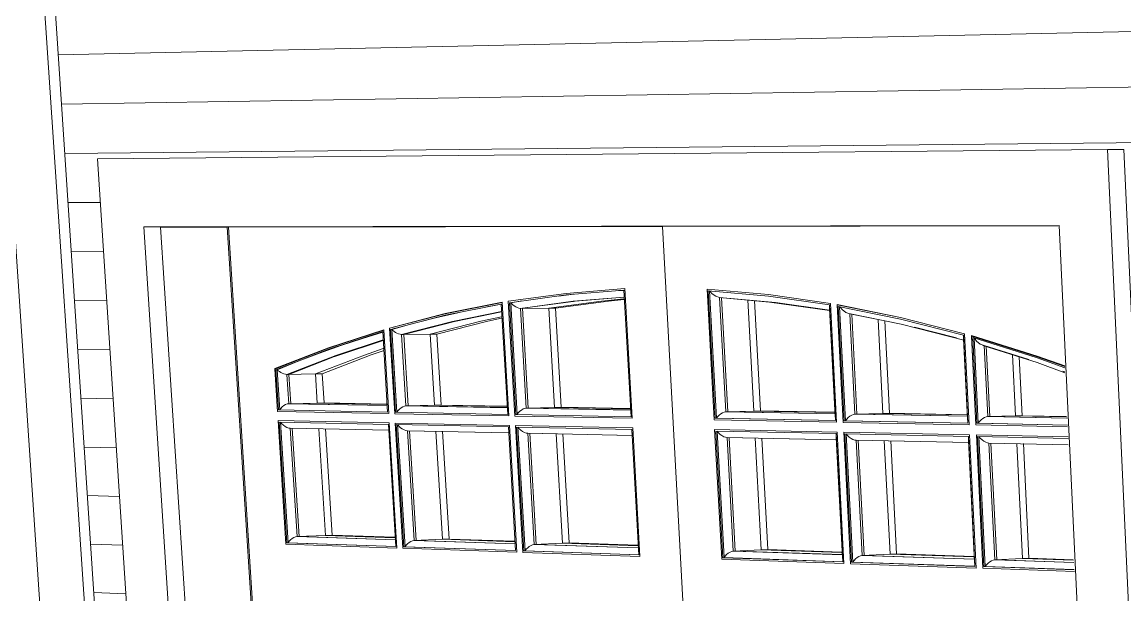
# Model space of a CAD drawing. Header units: inches. Extents: x 205 to 211, y -138 to -29.
# Drawn here: x 204.911 to 205.1005, y -29.3265 to -29.2281 of the extents above; entities that cross this region are included whole.
import ezdxf

# ---------------------------------------------------------------- set-up
doc = ezdxf.new("R2010")
doc.units = ezdxf.units.IN
doc.header["$MEASUREMENT"] = 0
for name, color, linetype, lineweight in [('A-DOOR', 31, 'Continuous', 13), ('A-DOOR-GLAZ', 31, 'Continuous', 9), ('A-WALL', 113, 'Continuous', 13), ('A-WALL-PATT', 111, 'Continuous', 13)]:
    doc.layers.add(name, color=color, linetype=linetype, lineweight=lineweight)

# ---------------------------------------------------------------- blocks, each defined once
blk = doc.blocks.new('FP_31-Looking North')
at = {"layer": 'A-WALL-PATT', "lineweight": 9}
for p, q in [((204.91724, -29.23377), (205.11814, -29.22944)), ((204.9178, -29.24225), (205.11856, -29.23907)), ((204.91836, -29.25071), (205.11898, -29.24868)), ((204.91892, -29.25915), (204.92441, -29.25912)), ((204.91948, -29.26757), (204.92497, -29.26758)), ((204.92004, -29.27598), (204.92553, -29.27602)), ((204.9206, -29.28438), (204.92608, -29.28445)), ((204.92116, -29.29276), (204.92664, -29.29286)), ((204.92172, -29.30112), (204.92719, -29.30125)), ((204.92227, -29.30947), (204.92774, -29.30963)), ((204.92283, -29.3178), (204.92829, -29.31799)), ((204.92338, -29.32611), (204.92884, -29.32633))]:
    blk.add_line(p, q, dxfattribs=at)

msp = doc.modelspace()

# ---------------------------------------------------------------- linework, layer by layer
at = {"layer": 'A-DOOR'}
for p, q in [((205.09752, -29.25001), (204.92397, -29.25165)), ((205.10342, -29.37774), (205.09752, -29.25001)), ((205.10032, -29.25005), (205.09752, -29.25001)), ((205.10617, -29.37761), (205.10032, -29.25005)), ((204.92397, -29.25165), (204.93152, -29.36617)), ((204.93195, -29.26333), (205.08922, -29.26309)), ((204.93868, -29.36665), (204.93195, -29.26333)), ((204.93484, -29.26334), (204.93195, -29.26333)), ((205.08918, -29.2631), (204.93484, -29.26334)), ((204.94153, -29.36657), (204.93484, -29.26334)), ((205.08922, -29.26309), (205.09464, -29.37778))]:
    msp.add_line(p, q, dxfattribs=at)
at = {"layer": 'A-DOOR', "lineweight": 9}
for p, q in [((205.02104, -29.26325), (204.94651, -29.26336)), ((204.94651, -29.26336), (204.95715, -29.4311)), ((205.08902, -29.26314), (205.02104, -29.26325)), ((205.0307, -29.43905), (205.02104, -29.26325)), ((205.02104, -29.26325), (205.0307, -29.43905)), ((205.00319, -29.27519), (205.00582, -29.2749)), ((205.01352, -29.27427), (205.01444, -29.27422)), ((205.01444, -29.27421), (205.01565, -29.29591)), ((205.01461, -29.27392), (205.01585, -29.29619)), ((205.01585, -29.29619), (205.01461, -29.27392)), ((205.02993, -29.29646), (205.02872, -29.27399)), ((205.02872, -29.27399), (205.02993, -29.29646)), ((205.0301, -29.29619), (205.02891, -29.27428)), ((205.03033, -29.29618), (205.02915, -29.2743)), ((204.99086, -29.27706), (204.99336, -29.27661)), ((204.99337, -29.27657), (204.99447, -29.29551)), ((204.99466, -29.29578), (204.99352, -29.27627)), ((204.99352, -29.2763), (204.99466, -29.29578)), ((204.9957, -29.2958), (204.99456, -29.27609)), ((204.9957, -29.2958), (204.99456, -29.27609)), ((204.99498, -29.27634), (204.99475, -29.27634)), ((204.99475, -29.27634), (204.99586, -29.29553)), ((204.99498, -29.27634), (204.99687, -29.27604)), ((204.9961, -29.29553), (204.99498, -29.27634)), ((205.03087, -29.27543), (205.03192, -29.29507)), ((205.03192, -29.29507), (205.03087, -29.27543)), ((205.03676, -29.29495), (205.03574, -29.27587)), ((205.03574, -29.27587), (205.03676, -29.29495)), ((205.03689, -29.27597), (205.0379, -29.29492)), ((205.05077, -29.29659), (205.04975, -29.27672)), ((205.04992, -29.27647), (205.05098, -29.29687)), ((205.04992, -29.27647), (205.05098, -29.29687)), ((205.05105, -29.27666), (205.0521, -29.29689)), ((205.0521, -29.29689), (205.05106, -29.27669)), ((204.99667, -29.27731), (205.00155, -29.27726)), ((204.99766, -29.29444), (204.99667, -29.27731)), ((204.99766, -29.29444), (204.99667, -29.27731)), ((205.00155, -29.27726), (205.0027, -29.27725)), ((205.00253, -29.29432), (205.00155, -29.27726)), ((205.00155, -29.27726), (205.00253, -29.29432)), ((205.0027, -29.27725), (205.00368, -29.2943)), ((205.05071, -29.29587), (205.04975, -29.27734)), ((205.05227, -29.29662), (205.05126, -29.27698)), ((205.0525, -29.29661), (205.05149, -29.27702)), ((205.06068, -29.27971), (205.05323, -29.27823)), ((205.05323, -29.27823), (205.05411, -29.29548)), ((205.05323, -29.27823), (205.06068, -29.27971)), ((205.05411, -29.29548), (205.05323, -29.27823)), ((204.97458, -29.28092), (204.97797, -29.27998)), ((205.05892, -29.29536), (205.0581, -29.27922)), ((205.0581, -29.27922), (205.05892, -29.29536)), ((205.05925, -29.27945), (205.06006, -29.29533)), ((205.07155, -29.28236), (205.06435, -29.28054)), ((205.06435, -29.28054), (205.07155, -29.28236)), ((204.97301, -29.28131), (204.97384, -29.29511)), ((204.97403, -29.29538), (204.97316, -29.28099)), ((204.97316, -29.28106), (204.97403, -29.29538)), ((204.97505, -29.2954), (204.97416, -29.2807)), ((204.97505, -29.2954), (204.97416, -29.28072)), ((204.97458, -29.28092), (204.97434, -29.28092)), ((204.97434, -29.28092), (204.9752, -29.29514)), ((204.97544, -29.29513), (204.97458, -29.28092)), ((204.97625, -29.2818), (204.98114, -29.28174)), ((204.97699, -29.29406), (204.97625, -29.2818)), ((204.97699, -29.29406), (204.97625, -29.2818)), ((204.98114, -29.28174), (204.9823, -29.28172)), ((204.98187, -29.29395), (204.98114, -29.28174)), ((204.98114, -29.28174), (204.98187, -29.29395)), ((204.9823, -29.28172), (204.98302, -29.29392)), ((205.07353, -29.29702), (205.07279, -29.2819)), ((205.07297, -29.28166), (205.07374, -29.29731)), ((205.07297, -29.28169), (205.07374, -29.29731)), ((205.07414, -29.28199), (205.07489, -29.29733)), ((205.07489, -29.29733), (205.07414, -29.28208)), ((205.07507, -29.29705), (205.07435, -29.28234)), ((205.07458, -29.28241), (205.0753, -29.29705)), ((205.07345, -29.29628), (205.07277, -29.28249)), ((205.08399, -29.28609), (205.07634, -29.28371)), ((205.07634, -29.28371), (205.07693, -29.2959)), ((205.07693, -29.2959), (205.07634, -29.28371)), ((205.07634, -29.28371), (205.08399, -29.28609)), ((205.08171, -29.29577), (205.0812, -29.28525)), ((205.0812, -29.28525), (205.08171, -29.29577)), ((205.08235, -29.28562), (205.08284, -29.29574)), ((204.95493, -29.29501), (204.95447, -29.28765)), ((204.95493, -29.29501), (204.95448, -29.28773)), ((204.95488, -29.28785), (204.95465, -29.28785)), ((204.95465, -29.28785), (204.95508, -29.29475)), ((204.95488, -29.28785), (204.95532, -29.29475)), ((205.0902, -29.28823), (205.08984, -29.2881)), ((205.08984, -29.2881), (205.0902, -29.28823)), ((204.95654, -29.28865), (204.96144, -29.28856)), ((204.95685, -29.29369), (204.95654, -29.28865)), ((204.95685, -29.29369), (204.95654, -29.28865)), ((204.96144, -29.28856), (204.9626, -29.28854)), ((204.96175, -29.29358), (204.96144, -29.28856)), ((204.96144, -29.28856), (204.96175, -29.29358)), ((204.9626, -29.28854), (204.96291, -29.29355)), ((204.95685, -29.29369), (204.96175, -29.29358)), ((204.95685, -29.29369), (204.97376, -29.294)), ((204.97376, -29.294), (204.95685, -29.29369)), ((204.96175, -29.29358), (204.96291, -29.29355)), ((204.97366, -29.2938), (204.96175, -29.29358)), ((204.96175, -29.29358), (204.97366, -29.2938)), ((204.96291, -29.29355), (204.97364, -29.29375)), ((204.97403, -29.29538), (204.95493, -29.29501)), ((204.95493, -29.29501), (204.97403, -29.29538)), ((204.97384, -29.29511), (204.95508, -29.29475)), ((204.95508, -29.29475), (204.95532, -29.29475)), ((204.99466, -29.29578), (204.97505, -29.2954)), ((204.97505, -29.2954), (204.99466, -29.29578)), ((204.9752, -29.29514), (204.97544, -29.29513)), ((204.99447, -29.29551), (204.9752, -29.29514)), ((204.97699, -29.29406), (204.98187, -29.29395)), ((204.97699, -29.29406), (204.99438, -29.29438)), ((204.99438, -29.29438), (204.97699, -29.29406)), ((204.98187, -29.29395), (204.98302, -29.29392)), ((204.99429, -29.29417), (204.98187, -29.29395)), ((204.98187, -29.29395), (204.99429, -29.29417)), ((204.98302, -29.29392), (204.99427, -29.29413)), ((205.01565, -29.29591), (204.99586, -29.29553)), ((204.99586, -29.29553), (204.9961, -29.29553)), ((204.99766, -29.29444), (205.00253, -29.29432)), ((204.99766, -29.29444), (205.01557, -29.29477)), ((205.01557, -29.29477), (204.99766, -29.29444)), ((205.00253, -29.29432), (205.00368, -29.2943)), ((205.01548, -29.29456), (205.00253, -29.29432)), ((205.00253, -29.29432), (205.01548, -29.29456)), ((205.00368, -29.2943), (205.01546, -29.29451)), ((205.0156, -29.29523), (205.01561, -29.29528)), ((205.03192, -29.29507), (205.03676, -29.29495)), ((205.03192, -29.29507), (205.05068, -29.29542)), ((205.05068, -29.29542), (205.03192, -29.29507)), ((205.03676, -29.29495), (205.0379, -29.29492)), ((205.0506, -29.2952), (205.03676, -29.29495)), ((205.03676, -29.29495), (205.0506, -29.2952)), ((205.0379, -29.29492), (205.05058, -29.29515)), ((205.05411, -29.29548), (205.05892, -29.29536)), ((205.05411, -29.29548), (205.07342, -29.29584)), ((205.07342, -29.29584), (205.05411, -29.29548)), ((205.05892, -29.29536), (205.06006, -29.29533)), ((205.07334, -29.29562), (205.05892, -29.29536)), ((205.05892, -29.29536), (205.07334, -29.29562)), ((205.06006, -29.29533), (205.07332, -29.29557)), ((204.95503, -29.29659), (204.97413, -29.29698)), ((204.95636, -29.31783), (204.95503, -29.29659)), ((204.95636, -29.31783), (204.95503, -29.29659)), ((204.95503, -29.29659), (204.97413, -29.29698)), ((204.95521, -29.29686), (204.95651, -29.31757)), ((204.97397, -29.29724), (204.95521, -29.29686)), ((204.95545, -29.29686), (204.95675, -29.31756)), ((204.97524, -29.31821), (204.97397, -29.29724)), ((204.97413, -29.29698), (204.97543, -29.31848)), ((204.97413, -29.29698), (204.97543, -29.31848)), ((204.97644, -29.31851), (204.97514, -29.297)), ((204.97514, -29.297), (204.99475, -29.2974)), ((204.97644, -29.31851), (204.97514, -29.297)), ((204.97514, -29.297), (204.99475, -29.2974)), ((204.97533, -29.29727), (204.9766, -29.31826)), ((204.99459, -29.29766), (204.97533, -29.29727)), ((204.97556, -29.29727), (204.97683, -29.31825)), ((204.99475, -29.2974), (204.99602, -29.31919)), ((204.99475, -29.2974), (204.99602, -29.31919)), ((205.01585, -29.29619), (204.9957, -29.2958)), ((204.9957, -29.2958), (205.01585, -29.29619)), ((204.99706, -29.31922), (204.9958, -29.29742)), ((204.9958, -29.29742), (205.01594, -29.29783)), ((204.99706, -29.31922), (204.9958, -29.29742)), ((204.9958, -29.29742), (205.01594, -29.29783)), ((205.05098, -29.29687), (205.02993, -29.29646)), ((205.02993, -29.29646), (205.05098, -29.29687)), ((205.0301, -29.29619), (205.03033, -29.29618)), ((205.05077, -29.29659), (205.0301, -29.29619)), ((205.05077, -29.29658), (205.03033, -29.29618)), ((205.05071, -29.29577), (205.05073, -29.29601)), ((205.07374, -29.29731), (205.0521, -29.29689)), ((205.0521, -29.29689), (205.07374, -29.29731)), ((205.05227, -29.29662), (205.0525, -29.29661)), ((205.07353, -29.29702), (205.05227, -29.29662)), ((205.07353, -29.29701), (205.0525, -29.29661)), ((205.09065, -29.29764), (205.07489, -29.29733)), ((205.07489, -29.29733), (205.09065, -29.29764)), ((205.09063, -29.29735), (205.07507, -29.29705)), ((205.07507, -29.29705), (205.0753, -29.29705)), ((205.0753, -29.29705), (205.09063, -29.29734)), ((205.08171, -29.29577), (205.07693, -29.2959)), ((205.07693, -29.2959), (205.09056, -29.29615)), ((205.09056, -29.29615), (205.07693, -29.2959)), ((205.08284, -29.29574), (205.08171, -29.29577)), ((205.09048, -29.29593), (205.08171, -29.29577)), ((205.08171, -29.29577), (205.09048, -29.29593)), ((205.08284, -29.29574), (205.09046, -29.29588)), ((204.97403, -29.29825), (204.95708, -29.29789)), ((204.95827, -29.3165), (204.95711, -29.29789)), ((204.97402, -29.29825), (204.95711, -29.29789)), ((204.95827, -29.3165), (204.95711, -29.29789)), ((204.95711, -29.29789), (204.97402, -29.29825)), ((204.96315, -29.3163), (204.96202, -29.29798)), ((204.96202, -29.29798), (204.96315, -29.3163)), ((204.96318, -29.298), (204.96431, -29.31625)), ((204.99465, -29.29869), (204.97721, -29.29832)), ((204.97838, -29.31717), (204.97724, -29.29832)), ((204.99464, -29.29869), (204.97724, -29.29832)), ((204.97838, -29.31717), (204.97724, -29.29832)), ((204.97724, -29.29832), (204.99464, -29.29869)), ((204.98324, -29.31697), (204.98213, -29.2984)), ((204.98213, -29.2984), (204.98324, -29.31697)), ((204.98329, -29.29842), (204.98439, -29.31692)), ((204.99583, -29.31891), (204.99459, -29.29766)), ((204.99599, -29.29769), (204.99722, -29.31896)), ((205.01577, -29.2981), (204.99599, -29.29769)), ((204.99622, -29.2977), (204.99745, -29.31895)), ((205.01583, -29.29914), (204.99788, -29.29876)), ((204.99902, -29.31786), (204.99791, -29.29876)), ((205.01582, -29.29914), (204.99791, -29.29876)), ((204.99902, -29.31786), (204.99791, -29.29876)), ((204.99791, -29.29876), (205.01582, -29.29914)), ((205.00386, -29.31765), (205.00278, -29.29884)), ((205.00278, -29.29884), (205.00386, -29.31765)), ((205.00394, -29.29886), (205.00501, -29.3176)), ((205.01698, -29.31964), (205.01577, -29.2981)), ((205.0158, -29.29869), (205.0158, -29.29874)), ((205.01594, -29.29783), (205.01717, -29.31991)), ((205.01594, -29.29783), (205.01717, -29.31991)), ((205.03002, -29.29812), (205.05106, -29.29855)), ((205.03123, -29.3204), (205.03002, -29.29812)), ((205.03123, -29.3204), (205.03002, -29.29812)), ((205.03002, -29.29812), (205.05106, -29.29855)), ((205.03022, -29.2984), (205.0314, -29.32013)), ((205.05089, -29.29882), (205.03022, -29.2984)), ((205.03045, -29.2984), (205.03163, -29.32012)), ((205.05092, -29.29988), (205.03213, -29.29948)), ((205.03322, -29.319), (205.03216, -29.29948)), ((205.05092, -29.29988), (205.03216, -29.29948)), ((205.03322, -29.319), (205.03216, -29.29948)), ((205.03216, -29.29948), (205.05092, -29.29988)), ((205.05203, -29.32083), (205.05089, -29.29882)), ((205.0509, -29.29936), (205.0509, -29.29959)), ((205.05196, -29.3201), (205.0509, -29.2995)), ((205.05106, -29.29855), (205.05223, -29.32112)), ((205.05106, -29.29855), (205.05223, -29.32112)), ((205.05335, -29.32116), (205.05219, -29.29857)), ((205.05219, -29.29857), (205.07382, -29.29901)), ((205.05335, -29.32116), (205.05219, -29.29857)), ((205.05219, -29.29857), (205.07382, -29.29901)), ((205.05239, -29.29885), (205.05352, -29.32088)), ((205.07364, -29.29929), (205.05239, -29.29885)), ((205.05262, -29.29885), (205.05375, -29.32087)), ((205.07474, -29.32161), (205.07364, -29.29929)), ((205.07382, -29.29901), (205.07495, -29.3219)), ((205.07382, -29.29901), (205.07495, -29.3219)), ((205.0761, -29.32194), (205.07498, -29.29903)), ((205.07498, -29.29903), (205.09073, -29.29935)), ((205.0761, -29.32194), (205.07498, -29.29903)), ((205.07498, -29.29903), (205.09073, -29.29935)), ((205.07518, -29.29932), (205.07628, -29.32166)), ((205.09074, -29.29964), (205.07518, -29.29932)), ((205.07541, -29.29932), (205.07651, -29.32165)), ((205.03803, -29.31879), (205.037, -29.29957)), ((205.037, -29.29957), (205.03803, -29.31879)), ((205.03815, -29.29958), (205.03917, -29.31873)), ((205.07366, -29.30036), (205.05431, -29.29995)), ((205.05536, -29.31974), (205.05434, -29.29995)), ((205.07364, -29.30036), (205.05434, -29.29995)), ((205.05536, -29.31974), (205.05434, -29.29995)), ((205.05434, -29.29995), (205.07364, -29.30036)), ((205.06015, -29.31952), (205.05916, -29.30003)), ((205.05916, -29.30003), (205.06015, -29.31952)), ((205.0603, -29.30005), (205.06128, -29.31947)), ((205.07466, -29.32085), (205.07363, -29.29999)), ((205.09078, -29.30073), (205.07712, -29.30044)), ((205.07813, -29.3205), (205.07715, -29.30044)), ((205.09078, -29.30073), (205.07715, -29.30044)), ((205.07813, -29.3205), (205.07715, -29.30044)), ((205.07715, -29.30044), (205.09078, -29.30073)), ((205.08289, -29.32027), (205.08194, -29.30052)), ((205.08194, -29.30052), (205.08289, -29.32027)), ((205.08307, -29.30054), (205.08402, -29.32022)), ((204.95827, -29.3165), (204.96315, -29.3163)), ((204.97515, -29.31706), (204.95827, -29.3165)), ((204.97515, -29.31706), (204.95827, -29.3165)), ((204.96315, -29.3163), (204.96431, -29.31625)), ((204.97505, -29.3167), (204.96315, -29.3163)), ((204.96315, -29.3163), (204.97505, -29.3167)), ((204.96431, -29.31625), (204.97503, -29.31661)), ((204.97543, -29.31848), (204.95636, -29.31783)), ((204.97543, -29.31848), (204.95636, -29.31783)), ((204.95675, -29.31756), (204.95651, -29.31757)), ((204.95651, -29.31757), (204.97524, -29.31821)), ((204.95675, -29.31756), (204.97524, -29.31819)), ((204.97683, -29.31825), (204.9766, -29.31826)), ((204.9766, -29.31826), (204.99583, -29.31891)), ((204.97683, -29.31825), (204.99582, -29.31889)), ((204.98324, -29.31697), (204.97838, -29.31717)), ((204.99574, -29.31775), (204.97838, -29.31717)), ((204.99574, -29.31775), (204.97838, -29.31717)), ((204.98439, -29.31692), (204.98324, -29.31697)), ((204.99564, -29.31738), (204.98324, -29.31697)), ((204.98324, -29.31697), (204.99564, -29.31738)), ((204.98439, -29.31692), (204.99562, -29.31729)), ((204.99902, -29.31786), (205.00386, -29.31765)), ((205.01689, -29.31846), (204.99902, -29.31786)), ((205.01689, -29.31846), (204.99902, -29.31786)), ((205.00386, -29.31765), (205.00501, -29.3176)), ((205.01679, -29.31808), (205.00386, -29.31765)), ((205.00386, -29.31765), (205.01679, -29.31808)), ((205.00501, -29.3176), (205.01677, -29.31799)), ((204.99602, -29.31919), (204.97644, -29.31851)), ((204.99602, -29.31919), (204.97644, -29.31851)), ((205.01717, -29.31991), (204.99706, -29.31922)), ((205.01717, -29.31991), (204.99706, -29.31922)), ((204.99745, -29.31895), (204.99722, -29.31896)), ((204.99722, -29.31896), (205.01698, -29.31964)), ((204.99745, -29.31895), (205.01697, -29.31962)), ((205.01693, -29.31895), (205.01693, -29.319)), ((205.0314, -29.32013), (205.03163, -29.32012)), ((205.0314, -29.32013), (205.05203, -29.32083)), ((205.03163, -29.32012), (205.05203, -29.32081)), ((205.03803, -29.31879), (205.03322, -29.319)), ((205.05194, -29.31963), (205.03322, -29.319)), ((205.05194, -29.31963), (205.03322, -29.319)), ((205.03917, -29.31873), (205.03803, -29.31879)), ((205.05184, -29.31924), (205.03803, -29.31879)), ((205.03803, -29.31879), (205.05184, -29.31924)), ((205.03917, -29.31873), (205.05181, -29.31915)), ((205.06015, -29.31952), (205.05536, -29.31974)), ((205.07463, -29.32039), (205.05536, -29.31974)), ((205.07463, -29.32039), (205.05536, -29.31974)), ((205.06128, -29.31947), (205.06015, -29.31952)), ((205.07454, -29.32), (205.06015, -29.31952)), ((205.06015, -29.31952), (205.07454, -29.32)), ((205.06128, -29.31947), (205.07452, -29.31991)), ((205.08289, -29.32027), (205.07813, -29.3205)), ((205.08402, -29.32022), (205.08289, -29.32027)), ((205.09165, -29.32057), (205.08289, -29.32027)), ((205.08289, -29.32027), (205.09165, -29.32057)), ((205.08402, -29.32022), (205.09163, -29.32047)), ((205.05223, -29.32112), (205.03123, -29.3204)), ((205.05223, -29.32112), (205.03123, -29.3204)), ((205.07495, -29.3219), (205.05335, -29.32116)), ((205.07495, -29.3219), (205.05335, -29.32116)), ((205.05352, -29.32088), (205.05375, -29.32087)), ((205.05352, -29.32088), (205.07474, -29.32161)), ((205.05375, -29.32087), (205.07474, -29.32159)), ((205.09182, -29.32248), (205.0761, -29.32194)), ((205.09182, -29.32248), (205.0761, -29.32194)), ((205.07628, -29.32166), (205.07651, -29.32165)), ((205.07628, -29.32166), (205.09181, -29.32219)), ((205.07651, -29.32165), (205.0918, -29.32217)), ((205.09173, -29.32096), (205.07813, -29.3205)), ((205.09173, -29.32096), (205.07813, -29.3205))]:
    msp.add_line(p, q, dxfattribs=at)
for points in [[(204.99456, -29.27609, 0), (205.00449, -29.27474, 0), (205.01461, -29.27392, 0)], [(205.01461, -29.27392, 0), (205.00449, -29.27474, 0), (204.99456, -29.27609, 0)], [(205.01444, -29.27421, 0), (205.0045, -29.27501, 0), (204.99475, -29.27634, 0)], [(205.02872, -29.27399, 0), (205.03925, -29.27494, 0), (205.04992, -29.27647, 0)], [(205.04992, -29.27647, 0), (205.03925, -29.27494, 0), (205.02872, -29.27399, 0)], [(205.04975, -29.27672, 0), (205.03926, -29.27522, 0), (205.02891, -29.27428, 0)], [(205.02916, -29.2743, 0), (205.02959, -29.27479, 0), (205.0302, -29.27523, 0), (205.03087, -29.27543, 0)], [(204.99352, -29.27627, 0), (204.98373, -29.27822, 0), (204.97416, -29.2807, 0)], [(204.97416, -29.28072, 0), (204.98374, -29.27825, 0), (204.99352, -29.2763, 0)], [(204.99337, -29.27657, 0), (204.98375, -29.27849, 0), (204.97434, -29.28092, 0)], [(204.99667, -29.27731, 0), (204.9964, -29.27728, 0), (204.99612, -29.27719, 0), (204.99584, -29.27705, 0), (204.99558, -29.27689, 0), (204.99535, -29.27671, 0), (204.99515, -29.27653, 0), (204.99498, -29.27634, 0)], [(205.01449, -29.27536, 0), (205.00573, -29.2761, 0), (204.99667, -29.27731, 0)], [(204.99667, -29.27731, 0), (205.00573, -29.2761, 0), (205.01449, -29.27536, 0)], [(205.00155, -29.27726, 0), (205.0106, -29.27606, 0), (205.01443, -29.27568, 0)], [(205.01443, -29.27568, 0), (205.0106, -29.27606, 0), (205.00155, -29.27726, 0)], [(205.01441, -29.27578, 0), (205.01176, -29.27605, 0), (205.0027, -29.27725, 0)], [(205.04973, -29.27765, 0), (205.03946, -29.27622, 0), (205.03081, -29.27543, 0)], [(205.04975, -29.27763, 0), (205.04048, -29.27633, 0), (205.03087, -29.27543, 0)], [(205.03087, -29.27543, 0), (205.04048, -29.27633, 0), (205.04975, -29.27763, 0)], [(205.07297, -29.28166, 0), (205.06196, -29.27886, 0), (205.05105, -29.27666, 0)], [(205.05106, -29.27669, 0), (205.06196, -29.27889, 0), (205.07297, -29.28169, 0)], [(204.99342, -29.27786, 0), (204.98499, -29.27957, 0), (204.97625, -29.2818, 0)], [(204.97625, -29.2818, 0), (204.98499, -29.27957, 0), (204.99342, -29.27786, 0)], [(204.97935, -29.27962, 0), (204.98209, -29.27894, 0), (204.98589, -29.27807, 0), (204.98635, -29.27797, 0)], [(205.04976, -29.27718, 0), (205.04974, -29.27728, 0), (205.04974, -29.27734, 0)], [(205.07279, -29.2819, 0), (205.06197, -29.27914, 0), (205.05126, -29.27698, 0)], [(205.05152, -29.27702, 0), (205.05194, -29.27752, 0), (205.05255, -29.278, 0), (205.05323, -29.27823, 0)], [(205.07282, -29.28275, 0), (205.06205, -29.28004, 0), (205.05308, -29.27822, 0)], [(204.98114, -29.28174, 0), (204.98987, -29.27951, 0), (204.99339, -29.27875, 0)], [(204.99339, -29.27875, 0), (204.98987, -29.27951, 0), (204.98114, -29.28174, 0)], [(204.99339, -29.27898, 0), (204.99103, -29.2795, 0), (204.9823, -29.28172, 0)], [(204.97316, -29.28099, 0), (204.9637, -29.28407, 0), (204.95447, -29.28765, 0)], [(204.95448, -29.28773, 0), (204.9637, -29.28414, 0), (204.97316, -29.28106, 0)], [(204.97301, -29.28131, 0), (204.96371, -29.28434, 0), (204.95465, -29.28785, 0)], [(204.97301, -29.28137, 0), (204.9695, -29.28246, 0), (204.96579, -29.28369, 0), (204.96212, -29.285, 0), (204.95848, -29.28639, 0), (204.95488, -29.28785, 0)], [(204.97625, -29.2818, 0), (204.97599, -29.28177, 0), (204.9757, -29.28169, 0), (204.97543, -29.28157, 0), (204.97517, -29.28143, 0), (204.97494, -29.28127, 0), (204.97474, -29.28109, 0), (204.97458, -29.28092, 0)], [(205.0728, -29.28228, 0), (205.07277, -29.28243, 0), (205.07277, -29.28249, 0)], [(205.09017, -29.2872, 0), (205.08542, -29.28553, 0), (205.07414, -29.28199, 0)], [(205.07414, -29.28208, 0), (205.08542, -29.28562, 0), (205.09017, -29.28729, 0)], [(205.09018, -29.2875, 0), (205.08543, -29.28583, 0), (205.07435, -29.28234, 0)], [(205.07464, -29.28243, 0), (205.07503, -29.28293, 0), (205.07564, -29.28346, 0), (205.07634, -29.28371, 0)], [(204.97307, -29.28273, 0), (204.96496, -29.2854, 0), (204.95654, -29.28865, 0)], [(204.95654, -29.28865, 0), (204.96496, -29.2854, 0), (204.97307, -29.28273, 0)], [(204.96144, -29.28856, 0), (204.96985, -29.28533, 0), (204.97308, -29.28422, 0)], [(204.97308, -29.28422, 0), (204.96985, -29.28533, 0), (204.96144, -29.28856, 0)], [(205.0902, -29.28836, 0), (205.08545, -29.28662, 0), (205.07608, -29.28367, 0)], [(204.97308, -29.28459, 0), (204.97102, -29.28531, 0), (204.9626, -29.28854, 0)], [(204.95654, -29.28865, 0), (204.95628, -29.28863, 0), (204.956, -29.28856, 0), (204.95573, -29.28845, 0), (204.95547, -29.28832, 0), (204.95524, -29.28817, 0), (204.95505, -29.28801, 0), (204.95488, -29.28785, 0)], [(204.95532, -29.29475, 0), (204.9555, -29.29448, 0), (204.95574, -29.29422, 0), (204.95601, -29.29401, 0), (204.9563, -29.29384, 0), (204.95659, -29.29373, 0), (204.95685, -29.29369, 0)], [(204.97544, -29.29513, 0), (204.97563, -29.29486, 0), (204.97587, -29.2946, 0), (204.97614, -29.29438, 0), (204.97644, -29.29421, 0), (204.97672, -29.2941, 0), (204.97699, -29.29406, 0)], [(204.9961, -29.29553, 0), (204.99629, -29.29525, 0), (204.99654, -29.29499, 0), (204.99682, -29.29477, 0), (204.99711, -29.29459, 0), (204.9974, -29.29448, 0), (204.99766, -29.29444, 0)], [(205.03033, -29.29618, 0), (205.03054, -29.2959, 0), (205.03079, -29.29564, 0), (205.03108, -29.29541, 0), (205.03137, -29.29523, 0), (205.03166, -29.29511, 0), (205.03192, -29.29507, 0)], [(205.0525, -29.29661, 0), (205.05271, -29.29632, 0), (205.05297, -29.29605, 0), (205.05326, -29.29582, 0), (205.05356, -29.29564, 0), (205.05385, -29.29552, 0), (205.05411, -29.29548, 0)], [(204.95711, -29.29789, 0), (204.95685, -29.29786, 0), (204.95655, -29.29776, 0), (204.95624, -29.2976, 0), (204.95594, -29.29738, 0), (204.95567, -29.29712, 0), (204.95545, -29.29686, 0)], [(204.97724, -29.29832, 0), (204.97697, -29.29829, 0), (204.97668, -29.29819, 0), (204.97636, -29.29802, 0), (204.97606, -29.2978, 0), (204.97579, -29.29754, 0), (204.97557, -29.29727, 0)], [(205.07345, -29.2962, 0), (205.07347, -29.29644, 0), (205.07349, -29.29652, 0)], [(205.0753, -29.29705, 0), (205.07552, -29.29676, 0), (205.07578, -29.29648, 0), (205.07607, -29.29625, 0), (205.07638, -29.29606, 0), (205.07667, -29.29595, 0), (205.07693, -29.2959, 0)], [(204.99791, -29.29876, 0), (204.99764, -29.29873, 0), (204.99734, -29.29862, 0), (204.99703, -29.29845, 0), (204.99673, -29.29823, 0), (204.99645, -29.29797, 0), (204.99623, -29.2977, 0)], [(205.03216, -29.29948, 0), (205.0319, -29.29945, 0), (205.0316, -29.29935, 0), (205.03128, -29.29917, 0), (205.03097, -29.29895, 0), (205.03069, -29.29868, 0), (205.03046, -29.2984, 0)], [(205.05434, -29.29995, 0), (205.05408, -29.29992, 0), (205.05378, -29.29981, 0), (205.05346, -29.29964, 0), (205.05314, -29.29941, 0), (205.05286, -29.29914, 0), (205.05262, -29.29885, 0)], [(205.07715, -29.30044, 0), (205.07689, -29.3004, 0), (205.07658, -29.3003, 0), (205.07626, -29.30012, 0), (205.07595, -29.29989, 0), (205.07566, -29.29961, 0), (205.07542, -29.29932, 0)], [(205.07365, -29.29976, 0), (205.07364, -29.29984, 0), (205.07364, -29.30006, 0)], [(204.95827, -29.3165, 0), (204.95801, -29.31654, 0), (204.95773, -29.31665, 0), (204.95744, -29.31682, 0), (204.95717, -29.31704, 0), (204.95693, -29.31729, 0), (204.95675, -29.31756, 0)], [(204.97838, -29.31717, 0), (204.97811, -29.31722, 0), (204.97783, -29.31733, 0), (204.97754, -29.3175, 0), (204.97726, -29.31772, 0), (204.97702, -29.31798, 0), (204.97683, -29.31825, 0)], [(204.99902, -29.31786, 0), (204.99875, -29.31791, 0), (204.99847, -29.31802, 0), (204.99817, -29.3182, 0), (204.9979, -29.31842, 0), (204.99765, -29.31868, 0), (204.99745, -29.31895, 0)], [(205.03163, -29.32012, 0), (205.03183, -29.31984, 0), (205.03208, -29.31958, 0), (205.03237, -29.31935, 0), (205.03267, -29.31917, 0), (205.03295, -29.31905, 0), (205.03322, -29.319, 0)], [(205.05198, -29.32025, 0), (205.05198, -29.32025, 0), (205.05196, -29.32001, 0)], [(205.05375, -29.32087, 0), (205.05396, -29.32059, 0), (205.05422, -29.32032, 0), (205.05451, -29.32009, 0), (205.05481, -29.31991, 0), (205.0551, -29.31979, 0), (205.05536, -29.31974, 0)], [(205.0747, -29.32109, 0), (205.07468, -29.32102, 0), (205.07465, -29.32077, 0)], [(205.07651, -29.32165, 0), (205.07672, -29.32136, 0), (205.07698, -29.32109, 0), (205.07728, -29.32086, 0), (205.07758, -29.32067, 0), (205.07787, -29.32055, 0), (205.07813, -29.3205, 0)]]:
    msp.add_polyline3d(points, dxfattribs=at)
at = {"layer": 'A-DOOR-GLAZ'}
for p, q in [((204.99702, -29.2773), (205.0057, -29.27614)), ((205.03087, -29.27543), (205.03192, -29.29507)), ((205.03227, -29.29506), (205.03122, -29.27546)), ((204.99702, -29.2773), (204.99667, -29.27731)), ((204.99667, -29.27731), (204.99766, -29.29444)), ((204.99801, -29.29443), (204.99702, -29.2773)), ((205.05323, -29.27823), (205.05411, -29.29548)), ((205.06068, -29.27971), (205.05323, -29.27823)), ((205.05446, -29.29547), (205.05358, -29.2783)), ((205.07155, -29.28236), (205.06435, -29.28054)), ((204.97625, -29.2818), (204.97699, -29.29406)), ((204.9766, -29.2818), (204.97625, -29.2818)), ((204.97734, -29.29405), (204.9766, -29.2818)), ((205.07634, -29.28371), (205.07693, -29.2959)), ((205.08399, -29.28609), (205.07634, -29.28371)), ((205.07727, -29.29589), (205.07668, -29.28382)), ((204.95689, -29.28865), (204.96474, -29.2856)), ((205.0902, -29.28823), (205.08984, -29.2881)), ((204.95654, -29.28865), (204.95685, -29.29369)), ((204.95689, -29.28865), (204.95654, -29.28865)), ((204.9572, -29.29368), (204.95689, -29.28865)), ((204.9572, -29.29368), (204.95685, -29.29369)), ((204.95685, -29.29369), (204.97376, -29.294)), ((204.97375, -29.29398), (204.9572, -29.29368)), ((204.97734, -29.29405), (204.97699, -29.29406)), ((204.97699, -29.29406), (204.99438, -29.29438)), ((204.99438, -29.29436), (204.97734, -29.29405)), ((204.99801, -29.29443), (204.99766, -29.29444)), ((204.99766, -29.29444), (205.01557, -29.29477)), ((205.01556, -29.29475), (204.99801, -29.29443)), ((205.03227, -29.29506), (205.03192, -29.29507)), ((205.03192, -29.29507), (205.05068, -29.29542)), ((205.05068, -29.2954), (205.03227, -29.29506)), ((205.05446, -29.29547), (205.05411, -29.29548)), ((205.05411, -29.29548), (205.07342, -29.29584)), ((205.07341, -29.29582), (205.05446, -29.29547)), ((205.07727, -29.29589), (205.07693, -29.2959)), ((205.07693, -29.2959), (205.09056, -29.29615)), ((205.09055, -29.29614), (205.07727, -29.29589)), ((204.97402, -29.29825), (204.95711, -29.29789)), ((204.95711, -29.29789), (204.95827, -29.3165)), ((204.95862, -29.31648), (204.95746, -29.2979)), ((204.97724, -29.29832), (204.97838, -29.31717)), ((204.99464, -29.29869), (204.97724, -29.29832)), ((204.97872, -29.31716), (204.97759, -29.29832)), ((205.01582, -29.29914), (204.99791, -29.29876)), ((204.99791, -29.29876), (204.99902, -29.31786)), ((204.99936, -29.31784), (204.99826, -29.29876)), ((205.05092, -29.29988), (205.03216, -29.29948)), ((205.03216, -29.29948), (205.03322, -29.319)), ((205.03356, -29.31899), (205.03251, -29.29953)), ((205.07364, -29.30036), (205.05434, -29.29995)), ((205.05434, -29.29995), (205.05536, -29.31974)), ((205.0557, -29.31973), (205.05469, -29.29996)), ((205.09078, -29.30073), (205.07715, -29.30044)), ((205.07715, -29.30044), (205.07813, -29.3205)), ((205.07847, -29.32049), (205.07749, -29.30044)), ((204.95862, -29.31648), (204.95827, -29.3165)), ((204.95827, -29.3165), (204.97515, -29.31706)), ((204.97515, -29.31704), (204.95862, -29.31648)), ((204.97872, -29.31716), (204.97838, -29.31717)), ((204.97838, -29.31717), (204.99574, -29.31775)), ((204.99574, -29.31772), (204.97872, -29.31716)), ((204.99936, -29.31784), (204.99902, -29.31786)), ((204.99902, -29.31786), (205.01689, -29.31846)), ((205.01688, -29.31843), (204.99936, -29.31784)), ((205.03356, -29.31899), (205.03322, -29.319)), ((205.03322, -29.319), (205.05194, -29.31963)), ((205.05193, -29.3196), (205.03356, -29.31899)), ((205.0557, -29.31973), (205.05536, -29.31974)), ((205.05536, -29.31974), (205.07463, -29.32039)), ((205.07462, -29.32036), (205.0557, -29.31973)), ((205.07847, -29.32049), (205.07813, -29.3205)), ((205.07813, -29.3205), (205.09173, -29.32096)), ((205.09173, -29.32093), (205.07847, -29.32049))]:
    msp.add_line(p, q, dxfattribs=at)
for points in [[(205.01449, -29.27536, 0), (205.00573, -29.2761, 0), (204.99667, -29.27731, 0)], [(205.00575, -29.27613, 0), (205.00608, -29.27609, 0), (205.01448, -29.27538, 0)], [(205.04975, -29.27763, 0), (205.04048, -29.27633, 0), (205.03087, -29.27543, 0)], [(204.99342, -29.27786, 0), (204.98499, -29.27957, 0), (204.97625, -29.2818, 0)], [(204.9766, -29.2818, 0), (204.98534, -29.27956, 0), (204.99342, -29.27792, 0)], [(204.97307, -29.28273, 0), (204.96496, -29.2854, 0), (204.95654, -29.28865, 0)], [(204.96478, -29.28559, 0), (204.96531, -29.2854, 0), (204.97307, -29.28283, 0)]]:
    msp.add_polyline3d(points, dxfattribs=at)
at = {"layer": 'A-WALL'}
for p, q in [((204.91463, -29.19462), (204.926, -29.36553)), ((204.91306, -29.19798), (204.92424, -29.36553)), ((204.91661, -29.36528), (204.90581, -29.20554)), ((204.93484, -29.26334), (205.08918, -29.2631)), ((204.94153, -29.36657), (204.93484, -29.26334)), ((204.93484, -29.26334), (204.94627, -29.26336)), ((205.08903, -29.26314), (204.94627, -29.26336)), ((204.94627, -29.26336), (204.95445, -29.39225))]:
    msp.add_line(p, q, dxfattribs=at)

# ---------------------------------------------------------------- block references
at = {"layer": 'A-WALL', "lineweight": 9}
msp.add_blockref('FP_31-Looking North', (0, 0), dxfattribs=at)

doc.saveas('drawing.dxf')
